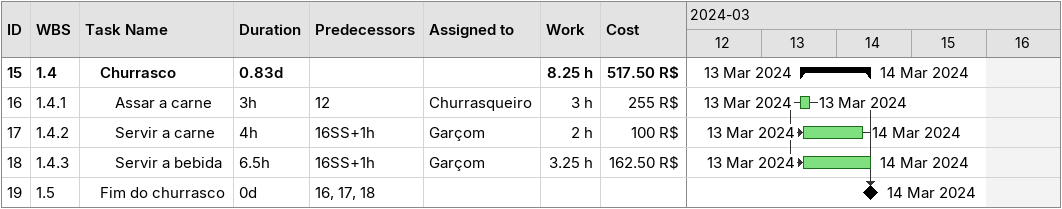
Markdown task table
| ID | WBS | Task | Duration | Start | Finish | Predecessors | Resources | Work (h) | Cost (R$) |
|---|---|---|---|---|---|---|---|---|---|
| 15 | 1.4 | **Churrasco** | 0.83d | 2024-03-13 | 2024-03-14 |  |  | 8.25 | 517.50 |
| 16 | 1.4.1 | Assar a carne | 3h | 2024-03-13 | 2024-03-13 | 12 | Churrasqueiro | 3 | 255 |
| 17 | 1.4.2 | Servir a carne | 4h | 2024-03-13 | 2024-03-14 | 16SS+1h | Garçom | 2 | 100 |
| 18 | 1.4.3 | Servir a bebida | 6.5h | 2024-03-13 | 2024-03-14 | 16SS+1h | Garçom | 3.25 | 162.50 |
| 19 | 1.5 | Fim do churrasco | 0d | 2024-03-14 | 2024-03-14 | 16, 17, 18 |  |  |  |
